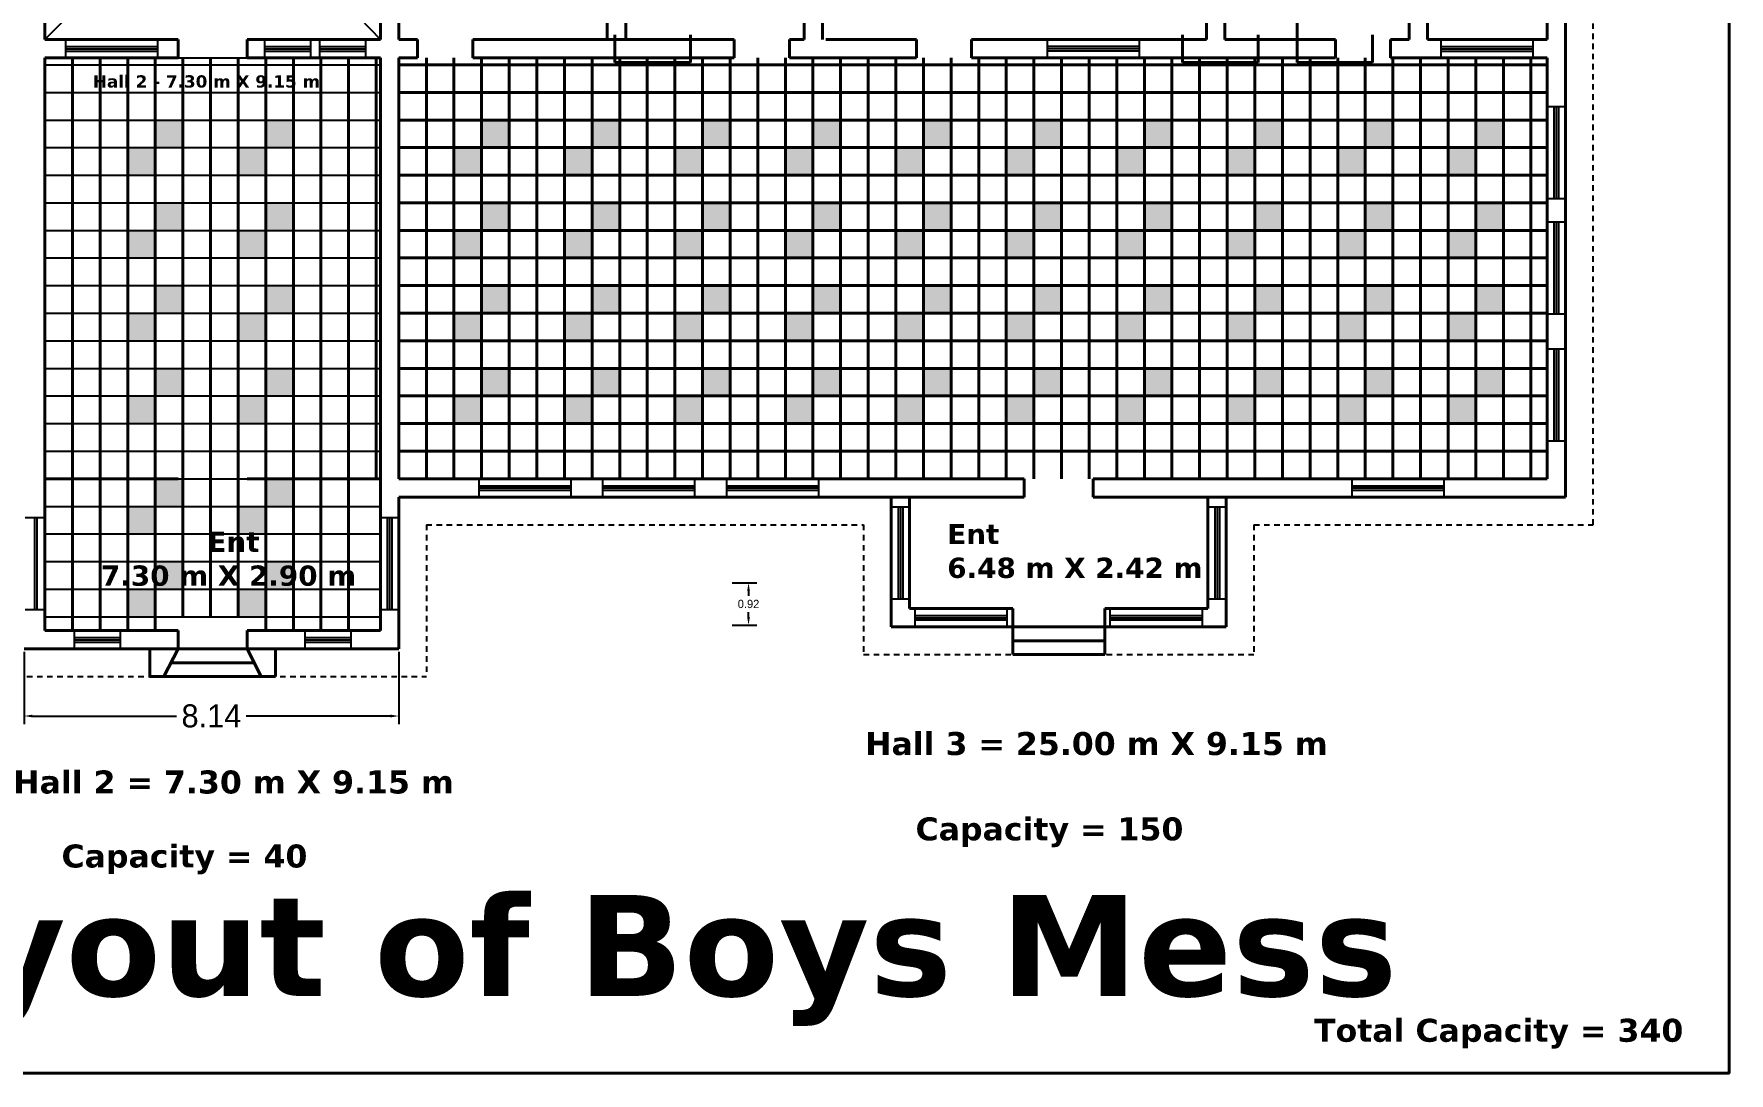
# Model space of a CAD drawing. Header units: inches. Extents: x 23 to 232, y -46 to 52.
# Drawn here: x 101.36 to 138.19, y -45.83 to -23.23 of the extents above; entities that cross this region are included whole.
import ezdxf

# ---------------------------------------------------------------- set-up
doc = ezdxf.new("R2010")
doc.units = ezdxf.units.IN
doc.header["$MEASUREMENT"] = 0
doc.linetypes.add('ACAD_ISO02W100', pattern=[15, 12, -3])
doc.dimstyles.get("Standard").update_dxf_attribs({"dimtxt": 0.18, "dimasz": 0.18, "dimexe": 0.18, "dimexo": 0.0625, "dimgap": 0.09, "dimtad": 0, "dimtih": 1, "dimtoh": 1, "dimdec": 4, "dimzin": 0, "dimdsep": 46, "dimtxsty": 'Standard', "dimcen": 0.09, "dimadec": 0, "dimazin": 0, "dimtfac": 1, "dimtdec": 4, "dimtofl": 0, "dimtmove": 0, "dimatfit": 3, "dimfxl": 1, "dimtolj": 1, "dimtzin": 0, "dimarcsym": 0})

# ---------------------------------------------------------------- blocks, each defined once
blk = doc.blocks.new('*D22')
at = {"color": 0, "lineweight": -2}
for p, q in [((101.149, -36.666), (101.149, -38.242)), ((109.289, -36.666), (109.289, -38.242)), ((101.329, -38.062), (104.462, -38.062)), ((109.109, -38.062), (105.976, -38.062))]:
    blk.add_line(p, q, dxfattribs=at)
at = {"color": 0}
for points in [[(101.329, -38.032), (101.329, -38.092), (101.149, -38.062)], [(109.109, -38.032), (109.109, -38.092), (109.289, -38.062)]]:
    blk.add_solid(points, dxfattribs=at)
at = {"layer": 'Defpoints', "color": 0}
for p in [(101.149, -36.604), (109.289, -36.604), (109.289, -38.062)]:
    blk.add_point(p, dxfattribs=at)
at = {"color": 0, "insert": (105.219, -38.062), "char_height": 0.5, "attachment_point": 5}
blk.add_mtext('\\A1;8.14', dxfattribs=at)
blk = doc.blocks.new('*D32')
at = {"color": 0, "lineweight": -2}
for p, q in [((116.536, -35.166), (117.068, -35.166)), ((116.888, -35.346), (116.888, -35.446)), ((116.536, -36.086), (117.068, -36.086)), ((116.888, -35.906), (116.888, -35.806))]:
    blk.add_line(p, q, dxfattribs=at)
at = {"color": 0}
for points in [[(116.858, -35.346), (116.918, -35.346), (116.888, -35.166)], [(116.858, -35.906), (116.918, -35.906), (116.888, -36.086)]]:
    blk.add_solid(points, dxfattribs=at)
at = {"layer": 'Defpoints', "color": 0}
for p in [(116.473, -35.166), (116.473, -36.086), (116.888, -36.086)]:
    blk.add_point(p, dxfattribs=at)
at = {"color": 0, "insert": (116.888, -35.626), "char_height": 0.18, "attachment_point": 5}
blk.add_mtext('\\A1;0.92', dxfattribs=at)

msp = doc.modelspace()

# ---------------------------------------------------------------- hatches: boundary and pattern name
h = msp.add_hatch(color=256)
h.set_gradient(color1=(231, 155, 24), color2=(235, 173, 66), one_color=1, tint=0.59, name='CYLINDER')
h.paths.add_polyline_path([(103.99885, -31.10363), (103.39885, -31.10363), (103.39885, -31.70363), (103.99885, -31.70363)])
h.paths.add_polyline_path([(104.59885, -30.50363), (103.99885, -30.50363), (103.99885, -31.10363), (104.59885, -31.10363)])
h.paths.add_polyline_path([(103.99885, -29.30363), (103.39885, -29.30363), (103.39885, -29.90363), (103.99885, -29.90363)])
h.paths.add_polyline_path([(104.59885, -28.70363), (103.99885, -28.70363), (103.99885, -29.30363), (104.59885, -29.30363)])
h.paths.add_polyline_path([(103.99885, -27.50363), (103.39885, -27.50363), (103.39885, -28.10363), (103.99885, -28.10363)])
h.paths.add_polyline_path([(104.59885, -26.90363), (103.99885, -26.90363), (103.99885, -27.50363), (104.59885, -27.50363)])
h.paths.add_polyline_path([(103.99885, -25.70363), (103.39885, -25.70363), (103.39885, -26.30363), (103.99885, -26.30363)])
h.paths.add_polyline_path([(104.59885, -25.10363), (103.99885, -25.10363), (103.99885, -25.70363), (104.59885, -25.70363)])
h.paths.add_polyline_path([(106.39885, -31.10363), (105.79885, -31.10363), (105.79885, -31.70363), (106.39885, -31.70363)])
h.paths.add_polyline_path([(106.99885, -30.50363), (106.39885, -30.50363), (106.39885, -31.10363), (106.99885, -31.10363)])
h.paths.add_polyline_path([(106.39885, -29.30363), (105.79885, -29.30363), (105.79885, -29.90363), (106.39885, -29.90363)])
h.paths.add_polyline_path([(106.99885, -28.70363), (106.39885, -28.70363), (106.39885, -29.30363), (106.99885, -29.30363)])
h.paths.add_polyline_path([(106.39885, -27.50363), (105.79885, -27.50363), (105.79885, -28.10363), (106.39885, -28.10363)])
h.paths.add_polyline_path([(106.99885, -26.90363), (106.39885, -26.90363), (106.39885, -27.50363), (106.99885, -27.50363)])
h.paths.add_polyline_path([(106.39885, -25.70363), (105.79885, -25.70363), (105.79885, -26.30363), (106.39885, -26.30363)])
h.paths.add_polyline_path([(106.99885, -25.10363), (106.39885, -25.10363), (106.39885, -25.70363), (106.99885, -25.70363)])
h = msp.add_hatch(color=256)
h.set_gradient(color1=(231, 155, 24), color2=(235, 173, 66), one_color=1, tint=0.59, name='CYLINDER')
h.paths.add_polyline_path([(110.48885, -26.30363), (111.08885, -26.30363), (111.08885, -25.70363), (110.48885, -25.70363)])
h.paths.add_polyline_path([(111.68885, -25.70363), (111.68885, -25.10363), (111.08885, -25.10363), (111.08885, -25.70363)])
h.paths.add_polyline_path([(113.48885, -26.30363), (113.48885, -25.70363), (112.88885, -25.70363), (112.88885, -26.30363)])
h.paths.add_polyline_path([(114.08885, -25.10363), (113.48885, -25.10363), (113.48885, -25.70363), (114.08885, -25.70363)])
h.paths.add_polyline_path([(115.28885, -26.30363), (115.88885, -26.30363), (115.88885, -25.70363), (115.28885, -25.70363)])
h.paths.add_polyline_path([(115.88885, -25.70363), (116.48885, -25.70363), (116.48885, -25.10363), (115.88885, -25.10363)])
h.paths.add_polyline_path([(118.28885, -26.30363), (118.28885, -25.70363), (117.68885, -25.70363), (117.68885, -26.30363)])
h.paths.add_polyline_path([(118.88885, -25.10363), (118.28885, -25.10363), (118.28885, -25.70363), (118.88885, -25.70363)])
h.paths.add_polyline_path([(120.68885, -25.70363), (120.08885, -25.70363), (120.08885, -26.30363), (120.68885, -26.30363)])
h.paths.add_polyline_path([(121.28885, -25.10363), (120.68885, -25.10363), (120.68885, -25.70363), (121.28885, -25.70363)])
h = msp.add_hatch(color=256)
h.set_gradient(color1=(231, 155, 24), color2=(235, 173, 66), one_color=1, tint=0.59, name='CYLINDER')
h.paths.add_polyline_path([(122.48885, -26.30363), (123.08885, -26.30363), (123.08885, -25.70363), (122.48885, -25.70363)])
h.paths.add_polyline_path([(123.68885, -25.70363), (123.68885, -25.10363), (123.08885, -25.10363), (123.08885, -25.70363)])
h.paths.add_polyline_path([(125.48885, -26.30363), (125.48885, -25.70363), (124.88885, -25.70363), (124.88885, -26.30363)])
h.paths.add_polyline_path([(126.08885, -25.10363), (125.48885, -25.10363), (125.48885, -25.70363), (126.08885, -25.70363)])
h.paths.add_polyline_path([(127.28885, -26.30363), (127.88885, -26.30363), (127.88885, -25.70363), (127.28885, -25.70363)])
h.paths.add_polyline_path([(127.88885, -25.70363), (128.48885, -25.70363), (128.48885, -25.10363), (127.88885, -25.10363)])
h.paths.add_polyline_path([(130.28885, -26.30363), (130.28885, -25.70363), (129.68885, -25.70363), (129.68885, -26.30363)])
h.paths.add_polyline_path([(130.88885, -25.10363), (130.28885, -25.10363), (130.28885, -25.70363), (130.88885, -25.70363)])
h.paths.add_polyline_path([(132.68885, -25.70363), (132.08885, -25.70363), (132.08885, -26.30363), (132.68885, -26.30363)])
h.paths.add_polyline_path([(133.28885, -25.10363), (132.68885, -25.10363), (132.68885, -25.70363), (133.28885, -25.70363)])
h = msp.add_hatch(color=256)
h.set_gradient(color1=(231, 155, 24), color2=(235, 173, 66), one_color=1, tint=0.59, name='CYLINDER')
h.paths.add_polyline_path([(110.48885, -28.10363), (111.08885, -28.10363), (111.08885, -27.50363), (110.48885, -27.50363)])
h.paths.add_polyline_path([(111.68885, -27.50363), (111.68885, -26.90363), (111.08885, -26.90363), (111.08885, -27.50363)])
h.paths.add_polyline_path([(113.48885, -28.10363), (113.48885, -27.50363), (112.88885, -27.50363), (112.88885, -28.10363)])
h.paths.add_polyline_path([(114.08885, -26.90363), (113.48885, -26.90363), (113.48885, -27.50363), (114.08885, -27.50363)])
h.paths.add_polyline_path([(115.28885, -28.10363), (115.88885, -28.10363), (115.88885, -27.50363), (115.28885, -27.50363)])
h.paths.add_polyline_path([(115.88885, -27.50363), (116.48885, -27.50363), (116.48885, -26.90363), (115.88885, -26.90363)])
h.paths.add_polyline_path([(118.28885, -28.10363), (118.28885, -27.50363), (117.68885, -27.50363), (117.68885, -28.10363)])
h.paths.add_polyline_path([(118.88885, -26.90363), (118.28885, -26.90363), (118.28885, -27.50363), (118.88885, -27.50363)])
h.paths.add_polyline_path([(120.68885, -27.50363), (120.08885, -27.50363), (120.08885, -28.10363), (120.68885, -28.10363)])
h.paths.add_polyline_path([(121.28885, -26.90363), (120.68885, -26.90363), (120.68885, -27.50363), (121.28885, -27.50363)])
h = msp.add_hatch(color=256)
h.set_gradient(color1=(231, 155, 24), color2=(235, 173, 66), one_color=1, tint=0.59, name='CYLINDER')
h.paths.add_polyline_path([(122.48885, -28.10363), (123.08885, -28.10363), (123.08885, -27.50363), (122.48885, -27.50363)])
h.paths.add_polyline_path([(123.68885, -27.50363), (123.68885, -26.90363), (123.08885, -26.90363), (123.08885, -27.50363)])
h.paths.add_polyline_path([(125.48885, -28.10363), (125.48885, -27.50363), (124.88885, -27.50363), (124.88885, -28.10363)])
h.paths.add_polyline_path([(126.08885, -26.90363), (125.48885, -26.90363), (125.48885, -27.50363), (126.08885, -27.50363)])
h.paths.add_polyline_path([(127.28885, -28.10363), (127.88885, -28.10363), (127.88885, -27.50363), (127.28885, -27.50363)])
h.paths.add_polyline_path([(127.88885, -27.50363), (128.48885, -27.50363), (128.48885, -26.90363), (127.88885, -26.90363)])
h.paths.add_polyline_path([(130.28885, -28.10363), (130.28885, -27.50363), (129.68885, -27.50363), (129.68885, -28.10363)])
h.paths.add_polyline_path([(130.88885, -26.90363), (130.28885, -26.90363), (130.28885, -27.50363), (130.88885, -27.50363)])
h.paths.add_polyline_path([(132.68885, -27.50363), (132.08885, -27.50363), (132.08885, -28.10363), (132.68885, -28.10363)])
h.paths.add_polyline_path([(133.28885, -26.90363), (132.68885, -26.90363), (132.68885, -27.50363), (133.28885, -27.50363)])
h = msp.add_hatch(color=256)
h.set_gradient(color1=(231, 155, 24), color2=(235, 173, 66), one_color=1, tint=0.59, name='CYLINDER')
h.paths.add_polyline_path([(111.08885, -29.30363), (110.48885, -29.30363), (110.48885, -29.90363), (111.08885, -29.90363)])
h.paths.add_polyline_path([(111.68885, -28.70363), (111.08885, -28.70363), (111.08885, -29.30363), (111.68885, -29.30363)])
h.paths.add_polyline_path([(113.48885, -29.30363), (112.88885, -29.30363), (112.88885, -29.90363), (113.48885, -29.90363)])
h.paths.add_polyline_path([(114.08885, -28.70363), (113.48885, -28.70363), (113.48885, -29.30363), (114.08885, -29.30363)])
h.paths.add_polyline_path([(115.88885, -29.30363), (115.28885, -29.30363), (115.28885, -29.90363), (115.88885, -29.90363)])
h.paths.add_polyline_path([(116.48885, -28.70363), (115.88885, -28.70363), (115.88885, -29.30363), (116.48885, -29.30363)])
h.paths.add_polyline_path([(118.28885, -29.30363), (117.68885, -29.30363), (117.68885, -29.90363), (118.28885, -29.90363)])
h.paths.add_polyline_path([(118.88885, -28.70363), (118.28885, -28.70363), (118.28885, -29.30363), (118.88885, -29.30363)])
h.paths.add_polyline_path([(120.68885, -29.30363), (120.08885, -29.30363), (120.08885, -29.90363), (120.68885, -29.90363)])
h.paths.add_polyline_path([(121.28885, -28.70363), (120.68885, -28.70363), (120.68885, -29.30363), (121.28885, -29.30363)])
h = msp.add_hatch(color=256)
h.set_gradient(color1=(231, 155, 24), color2=(235, 173, 66), one_color=1, tint=0.59, name='CYLINDER')
h.paths.add_polyline_path([(123.08885, -29.30363), (122.48885, -29.30363), (122.48885, -29.90363), (123.08885, -29.90363)])
h.paths.add_polyline_path([(123.68885, -28.70363), (123.08885, -28.70363), (123.08885, -29.30363), (123.68885, -29.30363)])
h.paths.add_polyline_path([(125.48885, -29.30363), (124.88885, -29.30363), (124.88885, -29.90363), (125.48885, -29.90363)])
h.paths.add_polyline_path([(126.08885, -28.70363), (125.48885, -28.70363), (125.48885, -29.30363), (126.08885, -29.30363)])
h.paths.add_polyline_path([(127.88885, -29.30363), (127.28885, -29.30363), (127.28885, -29.90363), (127.88885, -29.90363)])
h.paths.add_polyline_path([(128.48885, -28.70363), (127.88885, -28.70363), (127.88885, -29.30363), (128.48885, -29.30363)])
h.paths.add_polyline_path([(130.28885, -29.30363), (129.68885, -29.30363), (129.68885, -29.90363), (130.28885, -29.90363)])
h.paths.add_polyline_path([(130.88885, -28.70363), (130.28885, -28.70363), (130.28885, -29.30363), (130.88885, -29.30363)])
h.paths.add_polyline_path([(132.68885, -29.30363), (132.08885, -29.30363), (132.08885, -29.90363), (132.68885, -29.90363)])
h.paths.add_polyline_path([(133.28885, -28.70363), (132.68885, -28.70363), (132.68885, -29.30363), (133.28885, -29.30363)])
h = msp.add_hatch(color=256)
h.set_gradient(color1=(231, 155, 24), color2=(235, 173, 66), one_color=1, tint=0.59, name='CYLINDER')
h.paths.add_polyline_path([(111.68885, -31.10363), (111.68885, -30.50363), (111.08885, -30.50363), (111.08885, -31.10363)])
h.paths.add_polyline_path([(114.08885, -30.50363), (113.48885, -30.50363), (113.48885, -31.10363), (114.08885, -31.10363)])
h.paths.add_polyline_path([(116.48885, -30.50363), (115.88885, -30.50363), (115.88885, -31.10363), (116.48885, -31.10363)])
h.paths.add_polyline_path([(118.88885, -30.50363), (118.28885, -30.50363), (118.28885, -31.10363), (118.88885, -31.10363)])
h.paths.add_polyline_path([(121.28885, -30.50363), (120.68885, -30.50363), (120.68885, -31.10363), (121.28885, -31.10363)])
h = msp.add_hatch(color=256)
h.set_gradient(color1=(231, 155, 24), color2=(235, 173, 66), one_color=1, tint=0.59, name='CYLINDER')
h.paths.add_polyline_path([(123.68885, -31.10363), (123.68885, -30.50363), (123.08885, -30.50363), (123.08885, -31.10363)])
h.paths.add_polyline_path([(126.08885, -30.50363), (125.48885, -30.50363), (125.48885, -31.10363), (126.08885, -31.10363)])
h.paths.add_polyline_path([(128.48885, -30.50363), (127.88885, -30.50363), (127.88885, -31.10363), (128.48885, -31.10363)])
h.paths.add_polyline_path([(130.88885, -30.50363), (130.28885, -30.50363), (130.28885, -31.10363), (130.88885, -31.10363)])
h.paths.add_polyline_path([(133.28885, -30.50363), (132.68885, -30.50363), (132.68885, -31.10363), (133.28885, -31.10363)])
h = msp.add_hatch(color=256)
h.set_gradient(color1=(231, 155, 24), color2=(235, 173, 66), one_color=1, tint=0.59, name='CYLINDER')
h.paths.add_polyline_path([(111.08885, -31.10363), (110.48885, -31.10363), (110.48885, -31.70363), (111.08885, -31.70363)])
h.paths.add_polyline_path([(113.48885, -31.10363), (112.88885, -31.10363), (112.88885, -31.70363), (113.48885, -31.70363)])
h.paths.add_polyline_path([(115.88885, -31.10363), (115.28885, -31.10363), (115.28885, -31.70363), (115.88885, -31.70363)])
h.paths.add_polyline_path([(118.28885, -31.10363), (117.68885, -31.10363), (117.68885, -31.70363), (118.28885, -31.70363)])
h.paths.add_polyline_path([(120.68885, -31.10363), (120.08885, -31.10363), (120.08885, -31.70363), (120.68885, -31.70363)])
h = msp.add_hatch(color=256)
h.set_gradient(color1=(231, 155, 24), color2=(235, 173, 66), one_color=1, tint=0.59, name='CYLINDER')
h.paths.add_polyline_path([(123.08885, -31.10363), (122.48885, -31.10363), (122.48885, -31.70363), (123.08885, -31.70363)])
h.paths.add_polyline_path([(125.48885, -31.10363), (124.88885, -31.10363), (124.88885, -31.70363), (125.48885, -31.70363)])
h.paths.add_polyline_path([(127.88885, -31.10363), (127.28885, -31.10363), (127.28885, -31.70363), (127.88885, -31.70363)])
h.paths.add_polyline_path([(130.28885, -31.10363), (129.68885, -31.10363), (129.68885, -31.70363), (130.28885, -31.70363)])
h.paths.add_polyline_path([(132.68885, -31.10363), (132.08885, -31.10363), (132.08885, -31.70363), (132.68885, -31.70363)])
h = msp.add_hatch(color=256)
h.set_gradient(color1=(231, 155, 24), color2=(235, 173, 66), one_color=1, tint=0.59, name='CYLINDER')
h.paths.add_polyline_path([(103.39885, -33.50363), (103.39885, -34.10363), (103.99885, -34.10363), (103.99885, -33.50363)])
h.paths.add_polyline_path([(104.59885, -32.90363), (103.99885, -32.90363), (103.99885, -33.50363), (104.59885, -33.50363)])
h.paths.add_polyline_path([(105.79885, -33.50363), (105.79885, -34.10363), (106.39885, -34.10363), (106.39885, -33.50363)])
h.paths.add_polyline_path([(106.99885, -32.90363), (106.39885, -32.90363), (106.39885, -33.50363), (106.99885, -33.50363)])
h.paths.add_polyline_path([(103.39885, -35.90363), (103.99885, -35.90363), (103.99885, -35.30363), (103.39885, -35.30363)])
h.paths.add_polyline_path([(104.59885, -34.70363), (103.99885, -34.70363), (103.99885, -35.30363), (104.59885, -35.30363)], flags=16)
h.paths.add_polyline_path([(105.79885, -35.30363), (105.79885, -35.90363), (106.39885, -35.90363), (106.39885, -35.30363)])
h.paths.add_polyline_path([(106.39885, -34.70363), (106.39885, -35.30363), (106.99885, -35.30363), (106.99885, -34.70363)], flags=16)
h.paths.add_polyline_path([(102.70804, -33.94467), (108.42732, -33.94467), (108.42732, -35.35742), (102.70804, -35.35742)], flags=9)

# ---------------------------------------------------------------- linework, layer by layer
at = {"linetype": 'ACAD_ISO02W100', "ltscale": 0.01}
for p, q in [((135.23885, -33.90363), (135.23885, -8.66363)), ((109.88885, -33.90363), (109.88885, -37.20363)), ((109.88885, -33.90363), (119.38885, -33.90363)), ((119.38885, -33.90363), (119.38885, -36.72363)), ((127.86885, -33.90363), (127.86885, -36.72363)), ((127.86885, -33.90363), (135.23885, -33.90363)), ((119.38885, -36.72363), (127.86885, -36.72363)), ((100.54885, -37.20363), (109.88885, -37.20363))]:
    msp.add_line(p, q, dxfattribs=at)
at = {"lineweight": 40}
for p, q in [((134.23885, -23.35363), (134.23885, -13.81363)), ((118.49636, -23.35363), (118.49636, -15.81363)), ((131.63885, -23.35363), (131.63885, -15.81363)), ((101.59885, -23.35363), (101.59885, -19.27363)), ((126.83885, -23.35363), (126.83885, -19.27363)), ((131.23885, -23.35363), (131.23885, -20.99363)), ((131.23885, -23.35363), (131.23885, -20.99363)), ((108.88885, -23.35363), (108.88885, -21.13363)), ((127.23885, -23.35363), (127.23885, -21.13363)), ((134.63885, -33.30363), (134.63885, -21.13363)), ((109.28885, -23.35363), (109.28885, -21.53363)), ((109.28885, -23.35363), (109.28885, -21.53363)), ((113.81885, -21.53363), (113.81885, -23.35363)), ((114.21885, -21.53363), (114.21885, -23.35363)), ((118.09636, -23.35363), (118.09636, -21.53363)), ((128.80885, -21.53363), (128.80885, -23.85363)), ((104.49385, -23.35363), (101.59885, -23.35363)), ((104.49385, -23.75363), (104.49385, -23.35363)), ((108.88885, -23.35363), (105.99385, -23.35363)), ((105.99385, -23.75363), (105.99385, -23.35363)), ((109.69474, -23.35363), (109.28885, -23.35363)), ((109.69474, -23.35363), (109.69474, -23.75363)), ((116.57678, -23.35363), (110.89474, -23.35363)), ((110.89474, -23.75363), (110.89474, -23.35363)), ((116.57678, -23.35363), (116.57678, -23.75363)), ((118.09636, -23.35363), (117.77689, -23.35363)), ((117.77689, -23.35363), (117.77689, -23.75363)), ((118.56636, -23.35363), (120.53516, -23.35363)), ((120.53516, -23.35363), (120.53516, -23.75363)), ((121.73516, -23.35363), (124.37885, -23.35363)), ((121.73516, -23.35363), (121.73516, -23.75363)), ((126.83885, -23.35363), (124.37885, -23.35363)), ((127.98885, -23.35363), (127.23885, -23.35363)), ((129.63885, -23.35363), (127.98885, -23.35363)), ((129.63885, -23.75363), (129.63885, -23.35363)), ((131.23885, -23.35363), (130.83885, -23.35363)), ((130.83885, -23.75363), (130.83885, -23.35363)), ((134.23885, -23.35363), (131.63885, -23.35363)), ((101.59885, -33.30363), (101.59885, -23.75363)), ((104.49385, -23.75363), (101.59885, -23.75363)), ((102.19885, -36.20363), (102.19885, -23.75363)), ((102.79885, -36.20363), (102.79885, -23.75363)), ((103.39885, -36.20363), (103.39885, -23.75363)), ((103.99885, -36.20363), (103.99885, -23.75363)), ((104.59885, -35.90363), (104.59885, -23.75363)), ((105.19885, -35.90363), (105.19885, -23.75363)), ((105.79885, -35.90363), (105.79885, -23.75363)), ((108.88885, -23.75363), (105.99385, -23.75363)), ((106.39885, -36.20363), (106.39885, -23.75363)), ((106.99885, -36.20363), (106.99885, -23.75363)), ((107.59885, -36.20363), (107.59885, -23.75363)), ((108.19885, -36.20363), (108.19885, -23.75363)), ((108.79885, -32.90363), (108.79885, -23.75363)), ((108.88885, -33.30363), (108.88885, -23.75363)), ((109.28885, -32.90363), (109.28885, -23.75363)), ((109.28885, -23.75363), (109.69474, -23.75363)), ((134.23885, -23.90363), (109.28885, -23.90363)), ((109.88885, -32.90363), (109.88885, -23.75363)), ((110.48885, -32.90363), (110.48885, -23.75363)), ((116.57678, -23.75363), (110.89474, -23.75363)), ((111.08885, -32.90363), (111.08885, -23.75363)), ((111.68885, -32.90363), (111.68885, -23.75363)), ((112.28885, -32.90363), (112.28885, -23.75363)), ((112.88885, -32.90363), (112.88885, -23.75363)), ((112.88885, -32.90363), (112.88885, -23.75363)), ((113.48885, -32.90363), (113.48885, -23.75363)), ((114.08885, -32.90363), (114.08885, -23.75363)), ((114.68885, -32.90363), (114.68885, -23.75363)), ((115.28885, -32.90363), (115.28885, -23.75363)), ((115.88885, -32.90363), (115.88885, -23.75363)), ((115.88885, -32.90363), (115.88885, -23.75363)), ((116.48885, -32.90363), (116.48885, -23.75363)), ((117.08885, -32.90363), (117.08885, -23.75363)), ((117.68885, -32.90363), (117.68885, -23.75363)), ((120.53516, -23.75363), (117.77689, -23.75363)), ((118.28885, -32.90363), (118.28885, -23.75363)), ((118.88885, -32.90363), (118.88885, -23.75363)), ((118.88885, -32.90363), (118.88885, -23.75363)), ((119.48885, -32.90363), (119.48885, -23.75363)), ((120.08885, -32.90363), (120.08885, -23.75363)), ((120.68885, -32.90363), (120.68885, -23.75363)), ((121.28885, -32.90363), (121.28885, -23.75363)), ((124.37885, -23.75363), (121.73516, -23.75363)), ((121.88885, -32.90363), (121.88885, -23.75363)), ((121.88885, -32.90363), (121.88885, -23.75363)), ((122.48885, -32.90363), (122.48885, -23.75363)), ((123.08885, -32.90363), (123.08885, -23.75363)), ((123.68885, -32.90363), (123.68885, -23.75363)), ((124.28885, -32.90363), (124.28885, -23.75363)), ((129.63885, -23.75363), (124.37885, -23.75363)), ((124.88885, -32.90363), (124.88885, -23.75363)), ((124.88885, -32.90363), (124.88885, -23.75363)), ((125.48885, -32.90363), (125.48885, -23.75363)), ((126.08885, -32.90363), (126.08885, -23.75363)), ((126.68885, -32.90363), (126.68885, -23.75363)), ((127.28885, -32.90363), (127.28885, -23.75363)), ((127.88885, -32.90363), (127.88885, -23.75363)), ((127.88885, -32.90363), (127.88885, -23.75363)), ((128.48885, -32.90363), (128.48885, -23.75363)), ((129.08885, -32.90363), (129.08885, -23.75363)), ((129.68885, -32.90363), (129.68885, -23.75363)), ((130.28885, -32.90363), (130.28885, -23.75363)), ((134.23885, -23.75363), (130.83885, -23.75363)), ((130.88885, -32.90363), (130.88885, -23.75363)), ((130.88885, -32.90363), (130.88885, -23.75363)), ((131.48885, -32.90363), (131.48885, -23.75363)), ((132.08885, -32.90363), (132.08885, -23.75363)), ((132.68885, -32.90363), (132.68885, -23.75363)), ((133.28885, -32.90363), (133.28885, -23.75363)), ((133.88885, -32.90363), (133.88885, -23.75363)), ((134.23885, -32.90363), (134.23885, -23.75363)), ((134.23885, -24.50363), (109.28885, -24.50363)), ((134.23885, -25.10363), (109.28885, -25.10363)), ((134.23885, -25.70363), (109.28885, -25.70363)), ((134.23885, -26.30363), (109.28885, -26.30363)), ((134.23885, -26.90363), (109.28885, -26.90363)), ((134.23885, -27.50363), (109.28885, -27.50363)), ((134.23885, -28.10363), (109.28885, -28.10363)), ((134.23885, -28.70363), (109.28885, -28.70363)), ((134.23885, -29.30363), (109.28885, -29.30363)), ((134.23885, -29.90363), (109.28885, -29.90363)), ((134.23885, -30.50363), (109.28885, -30.50363)), ((134.23885, -31.10363), (109.28885, -31.10363)), ((134.23885, -31.70363), (109.28885, -31.70363)), ((134.23885, -32.30363), (109.28885, -32.30363)), ((104.49385, -32.90363), (101.59885, -32.90363)), ((108.88885, -32.90363), (105.99385, -32.90363)), ((122.87885, -32.90363), (109.28885, -32.90363)), ((122.87885, -33.30363), (122.87885, -32.90363)), ((134.23885, -32.90363), (124.37885, -32.90363)), ((124.37885, -33.30363), (124.37885, -32.90363)), ((101.59885, -36.20363), (101.59885, -33.30363)), ((108.88885, -36.20363), (108.88885, -33.30363)), ((109.28885, -36.60363), (109.28885, -33.30363)), ((122.87885, -33.30363), (109.28885, -33.30363)), ((119.98885, -36.12363), (119.98885, -33.30363)), ((120.38885, -35.72363), (120.38885, -33.30363)), ((134.63885, -33.30363), (124.37885, -33.30363)), ((126.86885, -35.72363), (126.86885, -33.30363)), ((127.26885, -36.12363), (127.26885, -33.30363)), ((122.62885, -35.72363), (120.38885, -35.72363)), ((122.62885, -35.72363), (122.62885, -36.12363)), ((126.86885, -35.72363), (124.62885, -35.72363)), ((124.62885, -36.12363), (124.62885, -35.72363)), ((104.49385, -36.20363), (101.59885, -36.20363)), ((104.49385, -36.60363), (104.49385, -36.20363)), ((108.88885, -36.20363), (105.99385, -36.20363)), ((105.99385, -36.60363), (105.99385, -36.20363)), ((127.26885, -36.12363), (119.98885, -36.12363)), ((122.62885, -36.12363), (122.62885, -36.72363)), ((124.62885, -36.42363), (122.62885, -36.42363)), ((124.62885, -36.12363), (124.62885, -36.72363)), ((104.49385, -36.60363), (101.14885, -36.60363)), ((106.60885, -36.60363), (103.87885, -36.60363)), ((103.87885, -37.20363), (103.87885, -36.60363)), ((104.49385, -36.60363), (104.18635, -37.20363)), ((109.28885, -36.60363), (105.99385, -36.60363)), ((105.99385, -36.60363), (106.30135, -37.20363)), ((106.60885, -37.20363), (106.60885, -36.60363)), ((124.62885, -36.72363), (122.62885, -36.72363)), ((106.1476, -36.90363), (104.3401, -36.90363)), ((106.60885, -37.20363), (103.87885, -37.20363))]:
    msp.add_line(p, q, dxfattribs=at)
for p, q in [((101.59885, -23.35363), (109.05885, -15.81363)), ((101.62885, -15.81363), (108.88885, -23.35363)), ((126.83885, -23.35363), (126.83885, -21.46173)), ((101.59885, -23.75363), (108.04885, -23.75363)), ((101.59885, -23.90363), (108.88885, -23.90363)), ((101.59885, -24.50363), (108.88885, -24.50363)), ((101.59885, -25.10363), (108.88885, -25.10363)), ((101.59885, -25.12363), (101.59885, -25.67363)), ((108.88885, -25.67363), (108.88885, -25.12363)), ((101.59885, -25.70363), (108.88885, -25.70363)), ((101.59885, -25.70363), (108.88885, -25.70363)), ((101.59885, -25.70363), (108.88885, -25.70363)), ((101.59885, -25.77363), (101.59885, -26.32363)), ((108.88885, -26.32363), (108.88885, -25.77363)), ((101.59885, -26.30363), (108.88885, -26.30363)), ((101.59885, -26.30363), (108.88885, -26.30363)), ((101.59885, -26.62363), (101.59885, -27.17363)), ((108.88885, -27.17363), (108.88885, -26.62363)), ((101.59885, -26.90363), (108.88885, -26.90363)), ((101.59885, -26.90363), (108.88885, -26.90363)), ((101.59885, -26.90363), (108.88885, -26.90363)), ((101.59885, -27.27363), (101.59885, -27.82363)), ((101.59885, -27.50363), (108.88885, -27.50363)), ((101.59885, -27.50363), (108.88885, -27.50363)), ((108.88885, -27.82363), (108.88885, -27.27363)), ((101.59885, -28.10363), (108.88885, -28.10363)), ((101.59885, -28.10363), (108.88885, -28.10363)), ((101.59885, -28.10363), (108.88885, -28.10363)), ((101.59885, -28.12363), (101.59885, -28.67363)), ((108.88885, -28.67363), (108.88885, -28.12363)), ((101.59885, -28.70363), (108.88885, -28.70363)), ((101.59885, -28.70363), (108.88885, -28.70363)), ((101.59885, -28.77363), (101.59885, -29.32363)), ((108.88885, -29.32363), (108.88885, -28.77363)), ((101.59885, -29.30363), (108.88885, -29.30363)), ((101.59885, -29.30363), (108.88885, -29.30363)), ((101.59885, -29.30363), (108.88885, -29.30363)), ((101.59885, -29.62363), (101.59885, -30.17363)), ((108.88885, -30.17363), (108.88885, -29.62363)), ((101.59885, -29.90363), (108.88885, -29.90363)), ((101.59885, -29.90363), (108.88885, -29.90363)), ((101.59885, -30.27363), (101.59885, -30.82363)), ((101.59885, -30.50363), (108.88885, -30.50363)), ((101.59885, -30.50363), (108.88885, -30.50363)), ((101.59885, -30.50363), (108.88885, -30.50363)), ((108.88885, -30.82363), (108.88885, -30.27363)), ((101.59885, -31.10363), (108.88885, -31.10363)), ((101.59885, -31.10363), (108.88885, -31.10363)), ((101.59885, -31.12363), (101.59885, -31.67363)), ((108.88885, -31.67363), (108.88885, -31.12363)), ((101.59885, -31.70363), (108.88885, -31.70363)), ((101.59885, -31.70363), (108.88885, -31.70363)), ((101.59885, -31.70363), (108.88885, -31.70363)), ((101.59885, -32.32363), (101.59885, -31.77363)), ((101.59885, -31.77363), (101.59885, -32.32363)), ((108.88885, -32.32363), (108.88885, -31.77363)), ((101.59885, -32.30363), (108.88885, -32.30363)), ((101.59885, -32.90363), (108.88885, -32.90363)), ((101.59885, -33.50363), (108.88885, -33.50363)), ((109.28885, -33.30363), (109.88885, -33.30363)), ((109.28885, -33.30363), (109.28885, -33.90363)), ((119.98885, -33.30363), (119.38885, -33.30363)), ((127.26885, -33.30363), (127.86885, -33.30363)), ((127.26885, -33.30363), (127.26885, -33.90363)), ((101.59885, -34.10363), (108.88885, -34.10363)), ((101.59885, -34.70363), (108.88885, -34.70363)), ((101.59885, -35.30363), (108.88885, -35.30363)), ((101.59885, -35.90363), (108.88885, -35.90363)), ((124.62885, -36.12363), (122.62885, -36.12363))]:
    msp.add_line(p, q)
at = {"color": 6}
for p, q in [((102.04635, -23.35363), (102.04635, -23.75363)), ((102.04635, -23.50363), (104.04635, -23.50363)), ((102.04635, -23.55363), (104.04635, -23.55363)), ((102.04635, -23.55363), (104.04635, -23.55363)), ((104.04635, -23.35363), (104.04635, -23.75363)), ((106.37706, -23.76088), (106.37706, -23.36088)), ((106.37706, -23.50363), (107.37706, -23.50363)), ((106.37706, -23.55363), (107.37706, -23.55363)), ((106.37706, -23.55363), (107.37706, -23.55363)), ((107.37706, -23.76088), (107.37706, -23.36088)), ((107.57077, -23.76088), (107.57077, -23.36088)), ((107.57077, -23.50363), (108.57077, -23.50363)), ((107.57077, -23.55363), (108.57077, -23.55363)), ((107.57077, -23.55363), (108.57077, -23.55363)), ((108.57077, -23.76088), (108.57077, -23.36088)), ((123.37885, -23.35363), (123.37885, -23.75363)), ((125.37885, -23.50363), (123.37885, -23.50363)), ((125.37885, -23.55363), (123.37885, -23.55363)), ((125.37885, -23.55363), (123.37885, -23.55363)), ((125.37885, -23.35363), (125.37885, -23.75363)), ((131.93885, -23.75363), (131.93885, -23.35363)), ((131.93885, -23.50363), (133.93885, -23.50363)), ((131.93885, -23.55363), (133.93885, -23.55363)), ((131.93885, -23.55363), (133.93885, -23.55363)), ((133.93885, -23.75363), (133.93885, -23.35363)), ((102.04635, -23.60363), (104.04635, -23.60363)), ((106.37706, -23.60363), (107.37706, -23.60363)), ((107.57077, -23.60363), (108.57077, -23.60363)), ((125.37885, -23.60363), (123.37885, -23.60363)), ((131.93885, -23.60363), (133.93885, -23.60363)), ((134.23885, -24.81156), (134.63885, -24.81156)), ((134.38885, -24.81156), (134.38885, -26.81156)), ((134.43885, -24.81156), (134.43885, -26.81156)), ((134.43885, -24.81156), (134.43885, -26.81156)), ((134.48885, -24.81156), (134.48885, -26.81156)), ((134.23885, -26.81156), (134.63885, -26.81156)), ((134.23885, -27.31529), (134.63885, -27.31529)), ((134.38885, -27.31529), (134.38885, -29.31529)), ((134.43885, -27.31529), (134.43885, -29.31529)), ((134.43885, -27.31529), (134.43885, -29.31529)), ((134.48885, -27.31529), (134.48885, -29.31529)), ((134.23885, -29.31529), (134.63885, -29.31529)), ((134.23885, -30.07541), (134.63885, -30.07541)), ((134.38885, -30.07541), (134.38885, -32.07541)), ((134.43885, -30.07541), (134.43885, -32.07541)), ((134.43885, -30.07541), (134.43885, -32.07541)), ((134.48885, -30.07541), (134.48885, -32.07541)), ((134.23885, -32.07541), (134.63885, -32.07541)), ((111.02721, -32.90363), (111.02721, -33.30363)), ((111.02721, -33.05363), (113.02721, -33.05363)), ((111.02721, -33.10363), (113.02721, -33.10363)), ((111.02721, -33.10363), (113.02721, -33.10363)), ((113.02721, -32.90363), (113.02721, -33.30363)), ((113.71721, -32.90363), (113.71721, -33.30363)), ((113.71721, -33.05363), (115.71721, -33.05363)), ((113.71721, -33.10363), (115.71721, -33.10363)), ((113.71721, -33.10363), (115.71721, -33.10363)), ((115.71721, -32.90363), (115.71721, -33.30363)), ((116.40721, -32.90363), (116.40721, -33.30363)), ((116.40721, -33.05363), (118.40721, -33.05363)), ((116.40721, -33.10363), (118.40721, -33.10363)), ((116.40721, -33.10363), (118.40721, -33.10363)), ((118.40721, -32.90363), (118.40721, -33.30363)), ((129.99754, -32.90363), (129.99754, -33.30363)), ((129.99754, -33.05363), (131.99754, -33.05363)), ((129.99754, -33.10363), (131.99754, -33.10363)), ((129.99754, -33.10363), (131.99754, -33.10363)), ((131.99754, -32.90363), (131.99754, -33.30363)), ((111.02721, -33.15363), (113.02721, -33.15363)), ((113.71721, -33.15363), (115.71721, -33.15363)), ((116.40721, -33.15363), (118.40721, -33.15363)), ((119.98885, -33.51363), (120.38885, -33.51363)), ((120.13885, -33.51363), (120.13885, -35.51363)), ((120.18885, -33.51363), (120.18885, -35.51363)), ((120.18885, -33.51363), (120.18885, -35.51363)), ((120.23885, -33.51363), (120.23885, -35.51363)), ((126.86885, -33.51363), (127.26885, -33.51363)), ((127.01885, -33.51363), (127.01885, -35.51363)), ((127.06885, -33.51363), (127.06885, -35.51363)), ((127.06885, -33.51363), (127.06885, -35.51363)), ((127.11885, -33.51363), (127.11885, -35.51363)), ((129.99754, -33.15363), (131.99754, -33.15363)), ((101.57385, -33.75363), (101.17385, -33.75363)), ((101.37385, -33.75363), (101.37385, -35.75363)), ((101.37385, -33.75363), (101.37385, -35.75363)), ((101.42385, -33.75363), (101.42385, -35.75363)), ((109.28885, -33.75363), (108.88885, -33.75363)), ((109.03885, -33.75363), (109.03885, -35.75363)), ((109.08885, -33.75363), (109.08885, -35.75363)), ((109.08885, -33.75363), (109.08885, -35.75363)), ((109.13885, -33.75363), (109.13885, -35.75363)), ((119.98885, -35.51363), (120.38885, -35.51363)), ((120.50885, -36.12363), (120.50885, -35.72363)), ((122.50885, -36.12363), (122.50885, -35.72363)), ((124.74885, -36.12363), (124.74885, -35.72363)), ((126.74885, -36.12363), (126.74885, -35.72363)), ((126.86885, -35.51363), (127.26885, -35.51363)), ((101.57385, -35.75363), (101.17385, -35.75363)), ((109.28885, -35.75363), (108.88885, -35.75363)), ((120.50885, -35.87363), (122.50885, -35.87363)), ((120.50885, -35.92363), (122.50885, -35.92363)), ((120.50885, -35.92363), (122.50885, -35.92363)), ((120.50885, -35.97363), (122.50885, -35.97363)), ((124.74885, -35.87363), (126.74885, -35.87363)), ((124.74885, -35.92363), (126.74885, -35.92363)), ((124.74885, -35.92363), (126.74885, -35.92363)), ((124.74885, -35.97363), (126.74885, -35.97363)), ((102.23885, -36.20363), (102.23885, -36.60363)), ((102.23885, -36.35363), (103.23885, -36.35363)), ((102.23885, -36.40363), (103.23885, -36.40363)), ((102.23885, -36.40363), (103.23885, -36.40363)), ((102.23885, -36.45363), (103.23885, -36.45363)), ((103.23885, -36.20363), (103.23885, -36.60363)), ((107.24885, -36.20363), (107.24885, -36.60363)), ((107.24885, -36.35363), (108.24885, -36.35363)), ((107.24885, -36.40363), (108.24885, -36.40363)), ((107.24885, -36.40363), (108.24885, -36.40363)), ((107.24885, -36.45363), (108.24885, -36.45363)), ((108.24885, -36.20363), (108.24885, -36.60363))]:
    msp.add_line(p, q, dxfattribs=at)
at = {"color": 5, "lineweight": 40}
for p, q in [((113.98626, -23.25363), (113.98626, -23.85363)), ((115.62604, -23.25363), (115.62604, -23.85363)), ((126.31907, -23.25363), (126.31907, -23.85363)), ((127.95885, -23.25363), (127.95885, -23.85363)), ((128.80885, -23.25363), (128.80885, -23.85363)), ((130.44863, -23.25363), (130.44863, -23.85363)), ((113.98626, -23.85363), (115.62604, -23.85363)), ((126.31907, -23.85363), (127.95885, -23.85363)), ((128.80885, -23.85363), (130.44863, -23.85363))]:
    msp.add_line(p, q, dxfattribs=at)
at = {"lineweight": 40}
msp.add_lwpolyline([(138.19324, -5.47423), (69.87022, -5.47423), (69.87022, -45.82544), (138.19324, -45.82544)], close=True, dxfattribs=at)

# ---------------------------------------------------------------- texts
at = {"attachment_point": 1}
for s, insert, char_height, width in [('{\\fVerdana|b1|i0|c0|p34;Hall 2 - 7.30 m X 9.15 m}', (102.64351, -24.13197), 0.2657692, 5.0776714), ('{\\fVerdana|b1|i0|c0|p34;Ent\\P6.48 m X 2.42 m}', (121.20566, -33.88488), 0.4403425, 6.3602195), ('{\\fVerdana|b1|i0|c0|p34;           Ent\\P7.30 m X 2.90 m}', (102.81812, -34.05476), 0.4403425, 6.3602195), ('{\\fVerdana|b1|i0|c0|p34;Hall 3 = 25.00 m X 9.15 m}', (119.42146, -38.41005), 0.5, 10.6198648), ('{\\fVerdana|b1|i0|c0|p34;Hall 2 = 7.30 m X 9.15 m}', (100.91155, -39.24566), 0.5, 11.2987857), ('{\\fVerdana|b1|i0|c0|p34; Capacity = 150}', (120.27785, -40.26539), 0.5, 13.667655), ('{\\fVerdana|b1|i0|c0|p34; Capacity = 40}', (101.72156, -40.85492), 0.5, 13.667655), ('{\\fVerdana|b1|i0|c0|p34; Total Capacity = 340}', (128.9363, -44.64393), 0.5, 13.667655)]:
    msp.add_mtext(s, dxfattribs=dict(at, insert=insert, char_height=char_height, width=width))
at = {"color": 1, "insert": (81.73503, -41.95154), "char_height": 2.1961623, "width": 48.727695, "attachment_point": 1}
msp.add_mtext('{\\fVerdana|b1|i0|c0|p34;Revised Layout of Boys Mess}', dxfattribs=at)

# ---------------------------------------------------------------- dimensions: what is measured, and where the dimension line sits
dim = msp.add_linear_dim(base=(116.8882, -36.08606), p1=(116.47339, -35.16606), p2=(116.47339, -36.08606), angle=90, dimstyle='Standard', override={"dimdec": 2})
dim.commit()
dim.dimension.update_dxf_attribs({"geometry": '*D32', "text_midpoint": (116.8882, -35.62606)})
dim = msp.add_linear_dim(base=(109.28885, -38.06247), p1=(101.14885, -36.60363), p2=(109.28885, -36.60363), dimstyle='Standard', override={"dimtxt": 0.5, "dimdec": 2})
dim.commit()
dim.dimension.update_dxf_attribs({"geometry": '*D22', "text_midpoint": (105.21885, -38.06247)})

doc.saveas('drawing.dxf')
